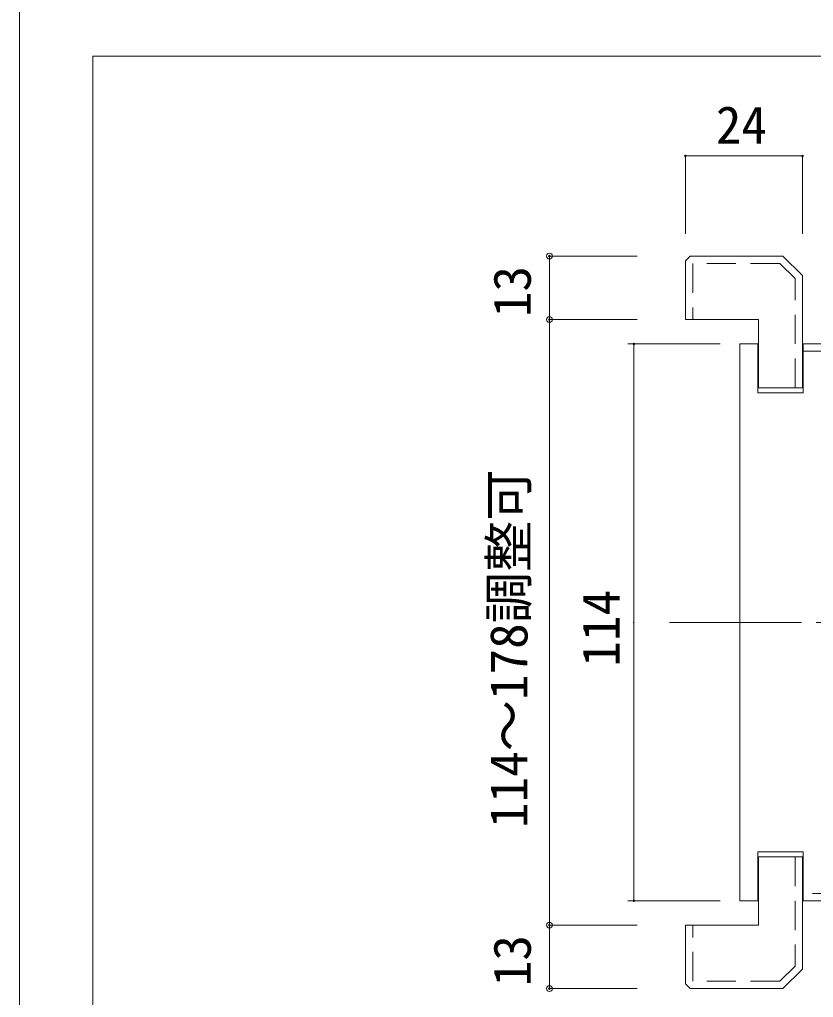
# Model space of a CAD drawing. Units: millimetres on the paper, enlarged 10 times, with parts at other scales. Extents: x -1985 to 2015, y -1370 to 1400.
# Drawn here: x -1985 to -1443, y -745 to -78 of the extents above; entities that cross this region are included whole.
import ezdxf
from ezdxf.enums import TextEntityAlignment as Align

# ---------------------------------------------------------------- set-up
doc = ezdxf.new("R2010")
doc.units = ezdxf.units.MM
doc.header["$LTSCALE"] = 10
doc.header["$PDMODE"] = 32
doc.header["$PDSIZE"] = 4
doc.linetypes.add('CHAIN2', pattern=[12, 9, -1, 1, -1])
doc.linetypes.add('USER9', pattern=[3, 2, -1])
for name, color, linetype, lineweight in [('1-0_H-SYM', 7, 'Continuous', 20), ('1-1_0', 7, 'Continuous', 20), ('2-0_18', 7, 'Continuous', 20)]:
    doc.layers.add(name, color=color, linetype=linetype, lineweight=lineweight)
doc.styles.add('ＭＳ ゴシック', font='')
doc.styles.get('ＭＳ ゴシック').set_extended_font_data('MS Gothic')

msp = doc.modelspace()

# ---------------------------------------------------------------- linework, layer by layer
at = {"layer": '1-0_H-SYM'}
for p in [(395, -102.5), (395, -102.5), (-1935, -1002.5)]:
    msp.add_line(p, (-1935, -102.5), dxfattribs=at)
at = {"layer": '1-1_0'}
for p in [(395, -102.5), (395, -102.5), (-1935, -1002.5)]:
    msp.add_line(p, (-1935, -102.5), dxfattribs=at)
msp.add_lwpolyline([(-1985, -1370), (2015, -1370), (2015, 1400), (-1985, 1400)], close=True, dxfattribs=at)
at = {"layer": '2-0_18', "color": 4, "lineweight": 9}
for p, q in [((-1530.3, -223.65), (-1530.3, -170.56)), ((-1530.3, -170.56), (-1450.3, -170.56)), ((-1450.3, -223.65), (-1450.3, -170.56)), ((-1623.13, -238.93), (-1563.13, -238.93)), ((-1623.13, -282.27), (-1563.13, -282.27)), ((-1506.47, -298.93), (-1569.54, -298.93)), ((-1565.37, -298.93), (-1565.37, -678.93)), ((-1565.96, -488.93), (-1565.37, -488.93)), ((-1506.47, -678.93), (-1569.54, -678.93)), ((-1623.13, -695.6), (-1563.13, -695.6))]:
    msp.add_line(p, q, dxfattribs=at)
at = {"layer": '2-0_18'}
for p, q in [((-1526.97, -238.93), (-1530.3, -242.27)), ((-1463.63, -238.93), (-1526.97, -238.93)), ((-1463.63, -238.93), (-1450.3, -252.27)), ((-1450.3, -252.27), (-1450.3, -328.93)), ((-1480.3, -282.27), (-1480.3, -328.93)), ((-1493.13, -298.93), (-1493.13, -678.93)), ((-1480.8, -298.93), (-1493.13, -298.93)), ((-1449.8, -298.93), (-1449.8, -332.27)), ((-1421.47, -298.93), (-1449.8, -298.93)), ((-1480.3, -328.93), (-1450.3, -328.93)), ((-1449.8, -678.93), (-1449.8, -645.6)), ((-1480.3, -648.93), (-1450.3, -648.93)), ((-1480.3, -695.6), (-1480.3, -648.93)), ((-1450.3, -725.6), (-1450.3, -648.93)), ((-1493.13, -678.93), (-1480.8, -678.93)), ((-1421.47, -678.93), (-1449.8, -678.93)), ((-1463.63, -738.93), (-1450.3, -725.6)), ((-1526.97, -738.93), (-1530.3, -735.6)), ((-1463.63, -738.93), (-1526.97, -738.93)), ((-1463.63, -738.93), (-1526.97, -738.93))]:
    msp.add_line(p, q, dxfattribs=at)
at = {"layer": '2-0_18', "color": 4, "linetype": 'CHAIN2', "lineweight": 9}
msp.add_line((-1541.07, -488.94), (-1093.8, -488.94), dxfattribs=at)
at = {"layer": '2-0_18', "color": 4, "lineweight": 9}
msp.add_lwpolyline([(-1623.13, -238.93), (-1623.13, -738.93), (-1563.13, -738.93)], dxfattribs=at)
at = {"layer": '2-0_18'}
for points in [[(-1530.3, -242.27), (-1530.3, -282.27), (-1480.3, -282.27)], [(-1449.8, -332.27), (-1480.8, -332.27), (-1480.8, -298.93)], [(-1449.8, -645.6), (-1480.8, -645.6), (-1480.8, -678.93)], [(-1530.3, -735.6), (-1530.3, -695.6), (-1480.3, -695.6)]]:
    msp.add_lwpolyline(points, dxfattribs=at)
at = {"layer": '2-0_18', "linetype": 'USER9'}
for points in [[(-1455.3, -328.93), (-1455.3, -254.34), (-1465.71, -243.93), (-1525.3, -243.93), (-1525.3, -282.27)], [(-1449.8, -303.93), (-1423.54, -303.93), (-1418.13, -309.34), (-1418.13, -342.27), (-1434.8, -342.27), (-1434.8, -502.27), (-1418.13, -502.27), (-1418.13, -668.53), (-1423.54, -673.93), (-1449.8, -673.93)], [(-1455.3, -648.93), (-1455.3, -723.53), (-1465.71, -733.93), (-1525.3, -733.93), (-1525.3, -695.6)]]:
    msp.add_lwpolyline(points, dxfattribs=at)
at = {"layer": '2-0_18', "color": 4, "lineweight": 9}
for centre, start, end in [((-1530.3, -170.56), 0, 180), ((-1530.3, -170.56), 0, 180), ((-1530.3, -170.56), 180, 0), ((-1530.3, -170.56), 180, 0), ((-1450.3, -170.56), 0, 180), ((-1450.3, -170.56), 0, 180), ((-1450.3, -170.56), 180, 0), ((-1450.3, -170.56), 180, 0), ((-1623.13, -238.93), 0, 180), ((-1623.13, -238.93), 180, 0), ((-1623.13, -282.27), 0, 180), ((-1623.13, -282.27), 180, 0), ((-1565.37, -298.93), 90, 270), ((-1565.37, -298.93), 270, 90), ((-1565.37, -678.93), 90, 270), ((-1565.37, -678.93), 270, 90), ((-1623.13, -695.6), 0, 180), ((-1623.13, -695.6), 180, 0), ((-1623.13, -738.93), 0, 180), ((-1623.13, -738.93), 180, 0)]:
    msp.add_arc(centre, 0.521, start, end, dxfattribs=at)
at = {"layer": '2-0_18', "color": 4}
for p in [(-1623.13, -238.93), (-1623.13, -282.27), (-1623.13, -695.6), (-1623.13, -738.93)]:
    msp.add_point(p, dxfattribs=at)

# ---------------------------------------------------------------- texts
at = {"layer": '2-0_18', "style": 'ＭＳ ゴシック'}
msp.add_text('24', height=25.66, dxfattribs=at).set_placement((-1509.5, -169.94), align=Align.BOTTOM_LEFT)
for s, p in [('13', (-1628.13, -280.6)), ('114～178調整可', (-1630.43, -629.3)), ('114', (-1567.45, -519.16)), ('13', (-1628.13, -737.27))]:
    msp.add_text(s, height=25.66, rotation=90, dxfattribs=at).set_placement(p, align=Align.BOTTOM_LEFT)

doc.saveas('drawing.dxf')
